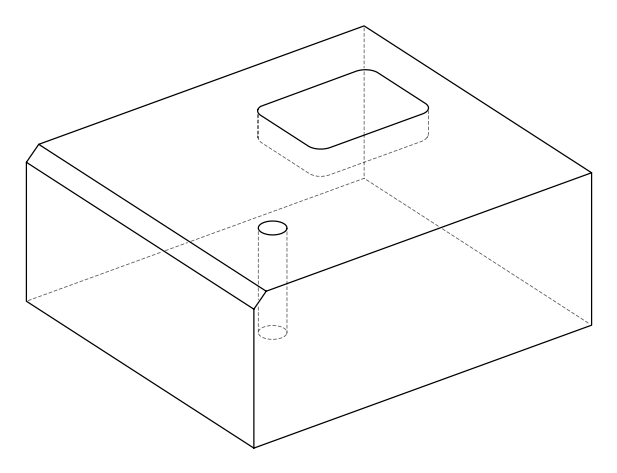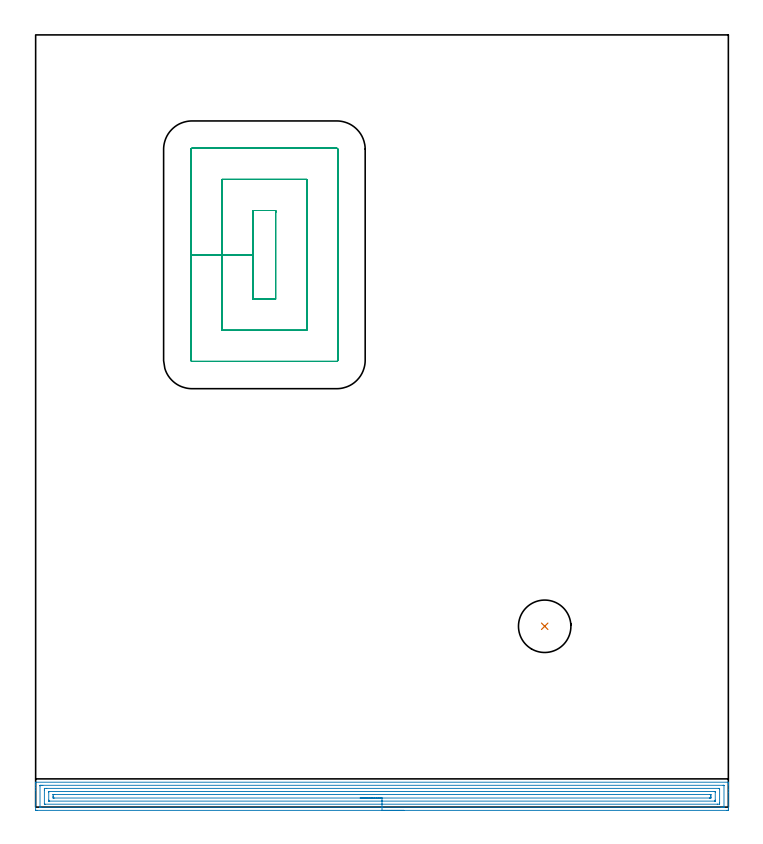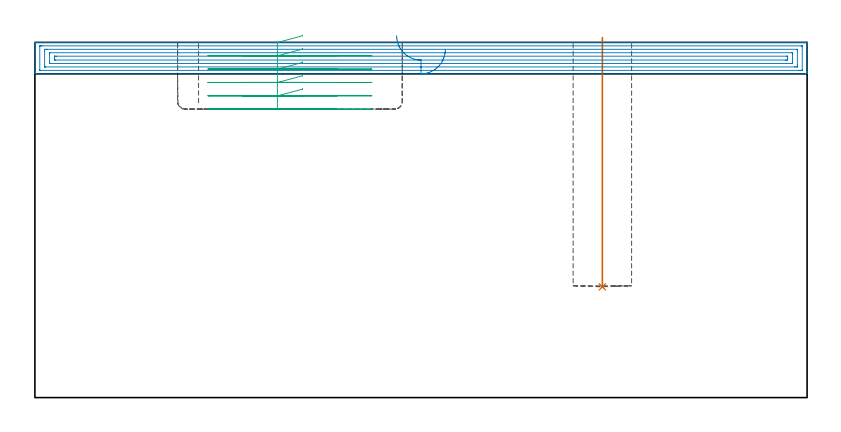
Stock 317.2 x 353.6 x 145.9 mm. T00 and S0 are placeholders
(PLAN: 3 operations, 2 tool changes, 20.8 min)
(1 INDEXABLE_INSERT_DRILL_BLIND_HOLE_FROM_SOLID | STEP1POCKET | NXT0302_019 | 0.41 min | 45250 mm3)
(2 AREA_MILL | FG_CHAMFER_SURFACE | UGT0205_001 | 12.94 min | 26386 mm3)
(3 MILL_RECTANGULAR_POCKET | POCKET_RECTANGULAR_STRAIGHT | NXT0201_007 | Follow Part, ap 6.25, ae 75% | 7.44 min | 305229 mm3)
(TOOL NXT0302_019 | Index. Insert Drill 24mm [880-D2400L25-05] | D24 PA176 FL120 Z2)
(TOOL UGT0205_001 | Chamfer Mill 20 x 3 x 45 deg. | D20 FL50 Z2)
(TOOL NXT0201_007 | ENDMILL 25mm [R216.25-25050GCK54P 1620] | D25 R3 FL54 Z5)
(OP 1 INDEXABLE_INSERT_DRILL_BLIND_HOLE_FROM_SOLID)
G17 G21 G94 G90
T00 M6
G54
G17 G0 G90 X233.1 Y82.8 S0 M3
G43 Z155.9 H1
G94 G81 G98 Z45.5 F250. R147.9
G80
M5
M2
(OP 2 AREA_MILL)
G17 G21 G94 G90
T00 M6
G54
G17 G0 G90 X168.6 Y-1.5 S1061 M3
G43 Z155.9 H0
Z143.
G94 G1 X168.562 Z142.128 F250.
X168.448 Z141.263
X168.259 Z140.412
X167.997 Z139.58
X167.663 Z138.774
X167.26 Z138.
X166.792 Z137.264
X166.26 Z136.572
X165.671 Z135.929
X165.028 Z135.34
X164.336 Z134.808
X163.6 Z134.34
X162.826 Z133.937
X162.02 Z133.603
X161.188 Z133.341
X160.336 Z133.152
X159.472 Z133.038
X158.6 Z133.
X0.608
X0.054 Y-1.494 Z133.003
X0.01 Y-1.492 Z133.006
X0. Y-1.442 Z133.056
Y7.57 Z142.065
Y9.001 Z143.497
Y10.19 Z144.684
Y11.156 Z145.656
X0.003 Y11.28 Z145.772
X0.01 Y11.405 Z145.895
X0.158 Y11.4 Z145.9
X317.042
X317.19 Y11.405 Z145.895
X317.197 Y11.28 Z145.772
X317.2 Y11.156 Z145.655
Y10.821 Z145.321
Y10.19 Z144.684
Y8.127 Z142.625
Y6.697 Z141.192
Y-0.569 Z133.928
X317.194 Y-1.163 Z133.334
X317.19 Y-1.493 Z133.004
X316.934 Y-1.497 Z133.001
X316.592 Y-1.5 Z133.
X158.6
Y-0.086 Z134.414
X2.393
X2.183 Y-0.085 Z134.415
X2.048 Y-0.081 Z134.419
X2.019 Y-0.079 Z134.421
X2.01 Y-0.067 Z134.433
X2.006 Y-0.041 Z134.459
X2.001 Y0.094 Z134.594
Y9.7 Z144.2
X2.004 Y9.829 Z144.329
X2.01 Y9.931 Z144.431
X2.017 Y9.979 Z144.479
X2.052 Y9.98 Z144.48
X2.393 Y9.984 Z144.484
X2.602 Y9.985 Z144.485
X3.286 Y9.986 Z144.486
X314.807 Y9.985 Z144.485
X315.017
X315.152 Y9.981 Z144.481
X315.181 Y9.979 Z144.479
X315.19 Y9.967 Z144.467
X315.194 Y9.941 Z144.441
X315.199 Y9.806 Z144.306
X315.2 Y0.2 Z134.7
X315.196 Y0.071 Z134.571
X315.19 Y-0.031 Z134.469
X315.183 Y-0.079 Z134.421
X315.148 Y-0.081 Z134.419
X314.807 Y-0.085 Z134.415
X314.598 Y-0.086 Z134.414
X313.914
X158.6
Y1.328 Z135.828
X4.309 Y1.329 Z135.829
X4.178 Y1.33 Z135.83
X4.048 Y1.334 Z135.834
X4.017 Y1.335 Z135.835
X4.01 Y1.354 Z135.854
X4.005 Y1.399 Z135.899
X4.002 Y1.457 Z135.957
X4. Y1.631 Z136.131
Y7.744 Z142.244
X4.006 Y8.443 Z142.943
X4.009 Y8.53 Z143.03
X4.013 Y8.565 Z143.065
X4.051 Y8.567 Z143.067
X4.178 Y8.569 Z143.069
X4.94 Y8.571 Z143.071
X5.071
X312.891
X313.022 Y8.57 Z143.07
X313.152 Y8.566 Z143.066
X313.183 Y8.565 Z143.065
X313.19 Y8.546 Z143.046
X313.195 Y8.501 Z143.001
X313.198 Y8.443 Z142.943
X313.2 Y8.269 Z142.769
Y2.156 Z136.656
X313.194 Y1.457 Z135.957
X313.191 Y1.37 Z135.87
X313.187 Y1.335 Z135.835
X313.149 Y1.333 Z135.833
X313.022 Y1.331 Z135.831
X312.26 Y1.328 Z135.828
X312.129
X158.6
Y2.743 Z137.243
X6.434
X6.131 Y2.744 Z137.244
X6.085 Y2.745 Z137.245
X6.038 Y2.749 Z137.249
X6.01 Y2.753 Z137.253
X6. Y3.203 Z137.703
Y6.697 Z141.197
X6.003 Y7.115 Z141.615
X6.006 Y7.141 Z141.641
X6.009 Y7.149 Z141.649
X6.021 Y7.151 Z141.651
X6.103 Y7.155 Z141.655
X6.228 Y7.157 Z141.657
X6.385
X310.766
X311.069 Y7.156 Z141.656
X311.115 Y7.155 Z141.655
X311.162 Y7.151 Z141.651
X311.19 Y7.147 Z141.647
X311.2 Y6.697 Z141.197
Y3.203 Z137.703
X311.197 Y2.785 Z137.285
X311.194 Y2.759 Z137.259
X311.191 Y2.751 Z137.251
X311.179 Y2.749 Z137.249
X311.098 Y2.745 Z137.245
X310.972 Y2.743 Z137.243
X310.815
X158.6
Y4.157 Z138.657
X8.559
X8.214 Y4.159 Z138.659
X8.043 Y4.163 Z138.663
X8.01 Y4.165 Z138.665
X8.006 Y4.195 Z138.695
X8.003 Y4.244 Z138.744
X8. Y4.704 Z139.204
Y4.95 Z139.45
X8.001 Y5.577 Z140.077
X8.004 Y5.667 Z140.167
X8.01 Y5.721 Z140.221
X8.016 Y5.737 Z140.237
X8.034 Y5.738 Z140.238
X8.236 Y5.741 Z140.241
X8.641 Y5.743 Z140.243
X8.723
X308.641
X308.986 Y5.741 Z140.241
X309.157 Y5.737 Z140.237
X309.19 Y5.735 Z140.235
X309.194 Y5.705 Z140.205
X309.197 Y5.656 Z140.156
X309.2 Y5.196 Z139.696
Y4.95 Z139.45
X309.199 Y4.323 Z138.823
X309.196 Y4.233 Z138.733
X309.19 Y4.179 Z138.679
X309.184 Y4.163 Z138.663
X309.166 Y4.162 Z138.662
X308.964 Y4.159 Z138.659
X308.559 Y4.157 Z138.657
X308.477
X158.6
X157.728 Z138.695
X156.864 Z138.809
X156.012 Z138.998
X155.18 Z139.26
X154.374 Z139.594
X153.6 Z139.997
X152.864 Z140.465
X152.172 Z140.996
X151.529 Z141.586
X150.94 Z142.229
X150.408 Z142.921
X149.94 Z143.657
X149.537 Z144.431
X149.203 Z145.237
X148.941 Z146.069
X148.752 Z146.92
X148.638 Z147.785
X148.6 Z148.657
G0 Z155.9
M5
M2
(OP 3 MILL_RECTANGULAR_POCKET)
G17 G21 G94 G90
T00 M6
G54
G17 G0 G90 X109.9 Y272.152 S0 M3
G43 Z155.9 H1
Z148.9
G94 G1 Y273.2 Z148.619 F250.
X99.6 Z145.859
Y252.9 Z140.42
Y232.6 F500.
X109.9
Y273.2
X99.6
Y252.9
X85.35
Y218.35
X124.15
Y287.45
X85.35
Y252.9
X71.1
Y204.6
G3 X71.6 Y204.1 R0.5
G1 X137.9
G3 X138.4 Y204.6 R0.5
G1 Y301.2
G3 X137.9 Y301.7 R0.5
G1 X71.6
G3 X71.1 Y301.2 R0.5
G1 Y252.9
Y251.9
G0 X109.9 Y272.152 Z143.42
G1 Y273.2 Z143.139 F250.
X99.6 Z140.379
Y252.9 Z134.94
Y232.6 F500.
X109.9
Y273.2
X99.6
Y252.9
X85.35
Y218.35
X124.15
Y287.45
X85.35
Y252.9
X71.1
Y204.6
G3 X71.6 Y204.1 R0.5
G1 X137.9
G3 X138.4 Y204.6 R0.5
G1 Y301.2
G3 X137.9 Y301.7 R0.5
G1 X71.6
G3 X71.1 Y301.2 R0.5
G1 Y252.9
Y251.9
G0 X109.9 Y272.152 Z137.94
G1 Y273.2 Z137.659 F250.
X99.6 Z134.899
Y252.9 Z129.46
Y232.6 F500.
X109.9
Y273.2
X99.6
Y252.9
X85.35
Y218.35
X124.15
Y287.45
X85.35
Y252.9
X71.1
Y204.6
G3 X71.6 Y204.1 R0.5
G1 X137.9
G3 X138.4 Y204.6 R0.5
G1 Y301.2
G3 X137.9 Y301.7 R0.5
G1 X71.6
G3 X71.1 Y301.2 R0.5
G1 Y252.9
Y251.9
G0 X109.9 Y272.152 Z132.46
G1 Y273.2 Z132.179 F250.
X99.6 Z129.419
Y252.9 Z123.98
Y232.6 F500.
X109.9
Y273.2
X99.6
Y252.9
X85.35
Y218.35
X124.15
Y287.45
X85.35
Y252.9
X71.1
Y204.6
G3 X71.6 Y204.1 R0.5
G1 X137.9
G3 X138.4 Y204.6 R0.5
G1 Y301.2
G3 X137.9 Y301.7 R0.5
G1 X71.6
G3 X71.1 Y301.2 R0.5
G1 Y252.9
Y251.9
G0 X109.9 Y272.152 Z126.98
G1 Y273.2 Z126.699 F250.
X99.6 Z123.939
Y252.9 Z118.5
Y232.6 F500.
X109.9
Y273.2
X99.6
Y252.9
X85.35
Y218.35
X124.15
Y287.45
X85.35
Y252.9
X71.1
Y204.6
G3 X71.6 Y204.1 R0.5
G1 X137.9
G3 X138.4 Y204.6 R0.5
G1 Y301.2
G3 X137.9 Y301.7 R0.5
G1 X71.6
G3 X71.1 Y301.2 R0.5
G1 Y252.9
Y251.9
G0 Z155.9
M5
M2
